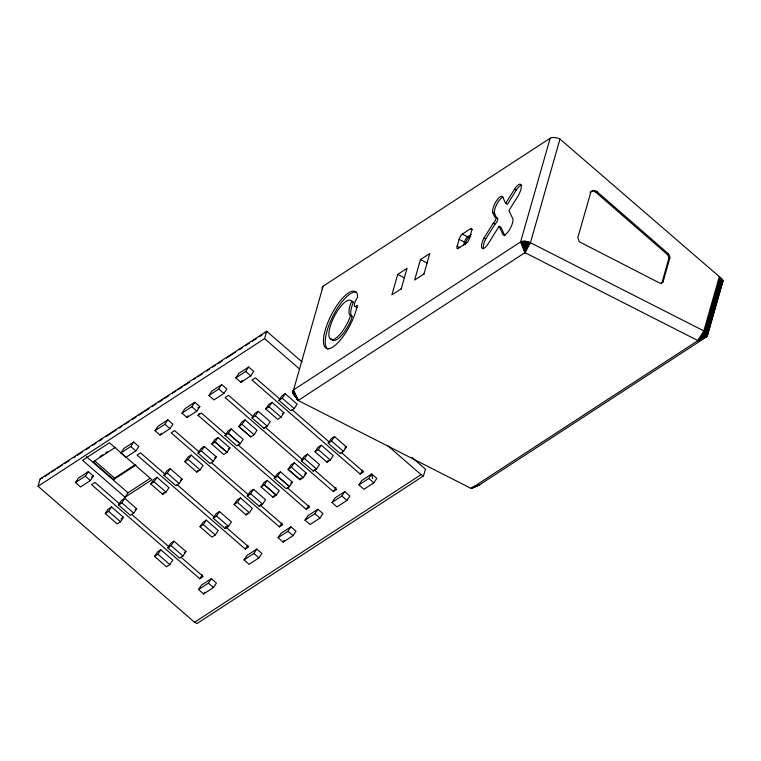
<?xml version="1.0" encoding="UTF-8"?>
<svg xmlns="http://www.w3.org/2000/svg" width="761" height="761" viewBox="0 0 761 761"><rect width="100%" height="100%" fill="white"/><g stroke="black" fill="none" stroke-linecap="round" stroke-linejoin="round"><path stroke-width="1.14" d="M292.795 392.666L298.15 400.467L524.957 252.633L524.985 241.17L520.61 241.912L293.575 389.889C290.017 393.313 297.561 397.375 298.15 400.467L471.135 488.448L479.915 484.567L706.512 336.866C709.223 334.888 705.904 331.758 703.839 330.911L530.446 242.721L524.985 241.17M661.195 283.406A4.195 3.415 56.9 0 0 662.032 282.54L668.833 258.398A5.822 4.737 56.9 0 0 667.397 254.516L595.92 192.314A4.87 3.967 56.9 0 0 591.002 191.629M669.861 257.979L669.87 257.722A5.822 4.737 56.9 0 0 668.434 253.841L596.957 191.639A4.87 3.967 56.9 0 0 590.603 192.952L577.875 237.47L579.207 241.703L659.835 283.121A4.195 3.415 56.9 0 0 663.059 281.865L669.861 257.979L668.824 258.654M706.512 336.866L697.942 340.605L524.957 252.633L525.908 241.285M293.118 393.218L298.15 400.467L293.575 389.889L323.102 286.222L550.146 138.236A7.41 3.51 15.9 0 1 559.972 139.054L721.428 278.469L722.893 280.676L722.665 282.141M550.146 138.236L520.61 241.912L524.957 252.633L526.85 241.456M521.133 241.627L524.957 252.633L527.782 241.694M412.024 457.466L425.428 469.128L423.497 475.901L196.985 623.544L194.531 622.289L38.05 486.26L40.133 478.935L266.654 331.292L302.06 361.875M38.05 486.26L264.562 338.616L266.654 331.292M401.123 289.161L407.059 268.31L397.727 274.388L391.886 294.897L401.218 288.809M423.858 274.34L429.794 253.489L420.462 259.577L414.621 280.077L423.953 273.989M559.972 139.054L530.446 242.721L524.957 252.633L521.761 241.408M719.212 276.956L703.839 330.911L697.942 340.605L471.135 488.448L479.915 484.567M720.03 277.432L704.667 331.387L697.942 340.605L706.969 336.505M720.781 277.936L705.409 331.891L697.942 340.605L707.302 336.096L722.95 281.19M721.428 278.469L706.056 332.424L697.942 340.605L707.502 335.639M721.97 279.021L706.608 332.976L697.942 340.605L707.578 335.144M722.408 279.572L707.036 333.527L697.942 340.605L707.53 334.621M708.12 331.244L709.081 327.877M710.355 323.377L711.316 320M711.963 317.756L712.924 314.388M716.443 302.022L717.404 298.645M718.042 296.4L719.002 293.033M722.712 280.134L707.34 334.079L697.942 340.605M707.292 335.382L722.893 280.676M470.555 228.728A4.252 1.427 -63 0 1 471.63 230.887L469.537 238.212A4.252 1.427 -63 0 1 467.007 242.692L457.675 248.714A4.252 1.427 -63 0 1 457.152 246.241L459.121 239.363A4.252 1.427 -63 0 1 462.108 234.245L470.555 228.728L472.286 229.67M463.63 245.032L464.467 242.084A4.252 1.427 -63 0 1 467.463 236.966L471.287 234.455M465.199 244.7L465.761 242.74A4.252 1.427 -63 0 1 468.747 237.622L470.755 236.3M522.465 241.247L524.957 252.633L528.705 241.988M352.324 316.433L350.545 315.53L349.489 318.498A21.898 7.353 -63 0 1 331.948 339.701A21.898 7.353 -63 0 1 333.584 317.851A21.898 7.353 -63 0 1 350.84 300.462L353.399 302.345L352.971 303.287A16.323 5.479 -63 0 0 352.248 316.424L351.268 319.411A21.898 7.353 -63 0 1 331.187 338.616M523.245 241.161L524.957 252.633L529.599 242.331M351.611 301.442L351.192 302.383A16.323 5.479 -63 0 0 350.46 315.52L350.545 315.53M504.962 235.92L500.909 227.168L499.121 226.264L487.259 245.232A9.845 3.301 -63 0 1 481.751 247.82A9.845 3.301 -63 0 1 483.948 238.069L493.271 223.163A3.491 1.17 -63 0 0 495.811 219.101A3.491 1.17 -63 0 0 494.954 217.256L492.881 212.776A9.56 3.206 -63 0 1 496.134 201.332A9.56 3.206 -63 0 1 502.717 197.051L505.646 203.368L507.425 204.281L516.281 190.117A9.56 3.206 -63 0 1 521.371 185.094M505.646 203.368L514.503 189.204A9.56 3.206 -63 0 1 521.076 184.923A9.56 3.206 -63 0 1 517.813 196.367L508.957 210.531L513.019 219.282A9.845 3.301 -63 0 1 509.394 229.955A9.845 3.301 -63 0 1 503.183 235.016L499.121 226.264M483.53 248.723A9.845 3.301 -63 0 1 485.727 238.983L495.05 224.076A3.491 1.17 -63 0 0 497.466 220.405A3.491 1.17 -63 0 0 497.142 217.979M75.453 482.569L78.412 478.127L88.266 471.696L93.337 476.101L90.388 480.543L80.523 486.973L75.453 482.569L85.318 476.139L88.266 471.696M120.923 452.928L123.872 448.495L133.736 442.065L138.806 446.469L135.848 450.902L125.984 457.332L120.923 452.928L130.787 446.498L133.736 442.065M115.501 447.259L93.127 461.841L113.579 479.62L114.559 478.146L134.992 464.828M155.025 430.697L157.974 426.265L167.839 419.834L172.909 424.238L169.95 428.671L160.086 435.102L155.025 430.697L164.89 424.277L167.839 419.834M105.265 513.542L108.214 509.109L111.544 506.94L123.501 517.328L120.542 521.77L117.223 523.939L105.265 513.542L108.595 511.373L111.544 506.94M160.086 435.102L161.275 433.332M118.459 504.943L121.408 500.51L124.737 498.341L136.685 508.728L133.736 513.171L130.407 515.34L118.459 504.943L121.779 502.774L124.737 498.341M125.042 497.228L151.915 479.715L109.441 442.788L82.569 460.3L125.042 497.228L127.991 492.795L149.888 478.517M187.025 417.504L181.965 413.099L184.913 408.667L194.778 402.236L199.839 406.64L196.823 411.159L186.959 417.589L188.205 415.725M181.965 413.099L191.829 406.669L194.778 402.236M208.904 395.501L211.853 391.059L221.717 384.628L226.854 388.947L223.829 393.475L213.965 399.906L208.904 395.501L218.768 389.071L221.717 384.628M150.735 483.91L153.684 479.468L157.013 477.299L168.971 487.696L166.012 492.129L162.683 494.298L150.735 483.91L154.064 481.742L157.013 477.299M287.287 487.715L309.641 507.149L306.226 509.366L198.05 415.325L199.363 413.347M163.929 475.311L166.878 470.869L170.207 468.7L182.155 479.097L179.206 483.53L175.877 485.699L163.929 475.311L167.249 473.142L170.207 468.7M235.834 377.894L238.792 373.461L248.657 367.03L253.717 371.435L250.769 375.867L240.904 382.298L235.834 377.894L245.698 371.463L248.657 367.03M162.683 494.298L163.872 492.519M184.837 461.68L187.786 457.237L191.116 455.078L203.063 465.466L200.114 469.898L196.785 472.067L184.837 461.68L188.167 459.511L191.116 455.078M240.904 382.298L242.084 380.529M198.022 453.08L200.98 448.648L204.309 446.479L216.257 456.866L213.308 461.299L209.979 463.468L198.022 453.08L201.351 450.912L204.309 446.479M211.805 444.101L215.125 441.932L227.082 452.329L223.753 454.498L211.805 444.101L214.754 439.668L217.979 437.565L229.936 447.953L226.987 452.386L215.03 441.998L217.979 437.565M196.785 472.067L197.974 470.298M224.99 435.501L228.319 433.332L240.276 443.73L236.947 445.898L224.99 435.501L227.948 431.068L231.173 428.966L243.13 439.354L240.172 443.787L228.224 433.399L231.173 428.966M242.093 424.353L245.052 419.92L256.999 430.307L254.05 434.75L250.721 436.919L238.764 426.521L242.093 424.353L254.05 434.75M154.54 556.377L157.489 551.944L160.818 549.775L172.766 560.163L169.817 564.595L166.488 566.764L154.54 556.377L157.86 554.208L160.818 549.775M252.053 417.865L255.011 413.423L258.236 411.32L270.193 421.718L267.235 426.15L263.915 428.319M264.01 428.253L251.958 417.922L255.287 415.763L258.236 411.32M167.724 547.777L170.683 543.344L174.003 541.176L185.96 551.563L183.011 556.006L179.682 558.174L167.724 547.777L171.054 545.608L174.003 541.176M265.732 408.952L268.69 404.51L272.01 402.341L283.967 412.738L281.018 417.171L277.689 419.34L265.732 408.952L269.061 406.783L272.01 402.341M278.926 400.353L281.874 395.91L285.204 393.741L297.161 404.139L294.203 408.571L290.883 410.74L278.926 400.353L282.255 398.184L285.204 393.741M200 526.736L202.959 522.303L206.288 520.134L218.236 530.531L215.287 534.964L211.958 537.133L200 526.736L203.33 524.576L206.288 520.134M213.194 518.146L216.153 513.704L219.472 511.535L231.43 521.932L228.481 526.365L225.151 528.534L213.194 518.146L216.524 515.977L219.472 511.535M234.103 504.514L237.061 500.072L240.381 497.903L252.338 508.3L249.389 512.733L246.06 514.902L234.103 504.514L237.432 502.346L240.381 497.903M225.151 528.534L226.331 526.755M247.296 495.915L250.245 491.482L253.575 489.313L265.532 499.701L262.574 504.134L259.254 506.303L247.296 495.915L250.626 493.746L253.575 489.313M120.057 504.239L95.02 482.474L91.605 484.7L199.791 578.75L202.416 574.802M261.071 486.935L264.4 484.767L276.357 495.164L273.028 497.323L261.071 486.935L264.029 482.503L267.254 480.391L279.211 490.788L276.253 495.221L264.305 484.833L267.254 480.391M246.06 514.902L247.239 513.133M198.526 589.556L201.475 585.123L211.339 578.693L216.4 583.097L213.451 587.53L203.587 593.961L198.526 589.556L208.39 583.126L211.339 578.693M274.264 478.336L277.594 476.167L289.541 486.564L286.222 488.733L274.264 478.336L277.213 473.903L280.448 471.801L292.395 482.189L289.446 486.621L277.489 476.234L280.448 471.801M259.254 506.303L260.433 504.533M203.587 593.961L204.766 592.182M291.368 467.187L294.317 462.755L306.274 473.142L303.316 477.585L299.996 479.753L288.038 469.356L291.368 467.187L303.316 477.585M273.028 497.323L274.207 495.554M301.327 460.7L304.276 456.258L307.511 454.155L319.458 464.552L316.509 468.985L313.18 471.154M313.285 471.088L301.232 460.757L304.562 458.588L307.511 454.155M165.527 474.598L140.49 452.843L137.075 455.059L245.261 549.109L247.886 545.171M315.006 451.787L317.955 447.344L321.285 445.175L333.242 455.573L330.284 460.005L326.954 462.174L315.006 451.787L318.336 449.618L321.285 445.175M243.996 559.915L246.945 555.482L256.809 549.052L261.87 553.456L258.921 557.889L249.056 564.32L243.996 559.915L253.86 553.494L256.809 549.052M301.27 477.908L300.091 479.687L288.134 469.299L291.092 464.857L294.317 462.755M328.2 443.187L331.149 438.745L334.479 436.576L346.426 446.973L343.477 451.406L340.148 453.575L328.2 443.187L331.52 441.019L334.479 436.576M198.726 451.596L174.592 430.612L171.177 432.838L279.363 526.878L281.989 522.94M326.954 462.174L328.143 460.395M278.088 537.694L281.047 533.252L290.911 526.821L295.972 531.226L293.023 535.668L283.159 542.098L278.088 537.694L287.953 531.264L290.911 526.821M283.159 542.098L284.338 540.32M306.226 509.366L308.852 505.428M305.028 520.086L314.826 513.751L317.851 509.223L322.911 513.627L319.962 518.06L310.098 524.491L304.961 520.182L307.986 515.654L317.775 509.309M252.671 416.305L228.538 395.32L225.123 397.546L333.308 491.587L335.924 487.649M331.967 502.488L334.992 497.96L344.857 491.53L341.832 496.058L331.967 502.488L337.028 506.893L346.892 500.462L349.851 496.029L344.781 491.625M280.438 399.573L255.401 377.808L251.996 380.034L360.172 474.074L362.797 470.136M358.907 484.89L361.856 480.448L371.72 474.017L376.79 478.422L373.832 482.855L363.967 489.285L358.907 484.89L368.771 478.46L371.72 474.017L372.576 478.574M199.839 406.64L197.812 407.991M196.823 411.159L191.829 406.669M223.896 393.38L218.768 389.071M314.826 513.751L319.962 518.06M341.898 495.972L346.892 500.462M479.344 484.871L471.135 488.448L473.589 486.602M42.673 477.918L40.133 478.935M44.661 476.624L49.627 473.38M51.615 472.086L55.582 469.499M57.57 468.205L62.545 464.961M64.523 463.668L69.498 460.434M73.465 457.837L75.453 456.543M77.441 455.249L82.407 452.015M86.383 449.418L89.36 447.478M92.347 445.537L96.324 442.95M99.301 441.009L102.278 439.059M106.255 436.472L116.186 429.994M119.173 428.053L122.15 426.112M125.127 424.172L129.104 421.575M132.081 419.634L136.057 417.047M139.035 415.106L143.011 412.51M144.999 411.216L148.975 408.628M151.953 406.688L155.929 404.091M158.906 402.15L162.883 399.563M164.871 398.269L168.847 395.672M171.824 393.732L175.801 391.144M177.789 389.851L182.754 386.607M184.742 385.313L189.708 382.079M193.684 379.482L195.672 378.188M197.651 376.895L202.626 373.661M206.592 371.064L209.579 369.123M212.557 367.183L215.534 365.242M217.522 363.948L222.488 360.704M226.464 358.117L235.406 352.286M239.382 349.699L242.359 347.758M245.346 345.817L249.313 343.221M252.3 341.28L256.267 338.693M259.254 336.743L262.231 334.802M265.209 332.861L267.197 331.568M99.948 456.562L102.868 454.659M105.789 452.757L107.729 451.492M91.358 477.385L93.337 476.101M198.05 415.325L201.456 413.099L226.493 434.864M113.579 479.62L135.953 465.038M245.052 419.92L241.817 422.022L238.868 426.464L250.816 436.852M595.92 192.314L596.957 191.639M120.999 518.954L123.501 517.328M135.02 509.813L136.685 508.728M180.49 480.181L182.155 479.097M214.592 457.951L216.257 456.866M228.319 449.009L229.936 447.953M282.302 413.822L283.967 412.738M184.295 552.648L185.96 551.563M290.788 483.245L292.395 482.189M304.657 474.198L306.274 473.142M344.762 448.058L346.426 446.973M667.188 254.269L668.225 253.603M199.791 578.75L203.197 576.524L180.852 557.09M245.261 549.109L248.666 546.883L225.427 526.679M279.363 526.878L282.769 524.662L260.424 505.228M333.308 491.587L336.714 489.371L314.36 469.937M360.172 474.074L363.587 471.858L341.232 452.424M662.032 282.54L663.059 281.865M194.531 622.289L421.042 474.645L423.497 475.901M478.679 485.109L471.135 488.448L475.168 486.022M471.135 488.448L476.091 485.889M477.08 485.385L477.927 485.28M514.503 189.204L516.281 190.117M492.881 212.776L494.66 213.689L496.733 218.16M493.271 223.163L495.05 224.076M483.948 238.069L485.727 238.983M462.288 234.112L468.928 237.489M459.121 239.363L465.761 242.74M457.152 246.241L459.825 247.601M420.462 259.577L427.102 262.954M397.727 274.388L404.367 277.765M264.562 338.616L299.434 368.933M387.958 445.889L421.042 474.645M282.255 398.184L294.203 408.571M331.52 441.019L343.477 451.406M292.062 409.675L329.608 442.322M245.698 371.463L250.769 375.867M368.771 478.46L373.832 482.855M269.061 406.783L281.018 417.171M318.336 449.618L330.284 460.005M255.287 415.763L267.235 426.15M304.562 458.588L316.509 468.985M265.189 427.187L302.745 459.834M238.117 444.966L275.663 477.613M201.351 450.912L213.308 461.299M250.626 493.746L262.574 504.134M211.244 462.479L248.799 495.126M164.89 424.277L169.95 428.671M287.953 531.264L293.023 535.668M188.167 459.511L200.114 469.898M237.432 502.346L249.389 512.733M167.249 473.142L179.206 483.53M216.524 515.977L228.481 526.365M177.142 484.709L214.697 517.347M130.787 446.498L135.848 450.902M253.86 553.494L258.921 557.889M154.064 481.742L166.012 492.129M203.33 524.576L215.287 534.964M95.001 461.137L114.559 478.146M86.412 456.638L127.991 492.795M121.779 502.774L133.736 513.171M171.054 545.608L183.011 556.006M131.672 514.341L169.227 546.988M85.318 476.139L90.388 480.543M208.39 583.126L213.451 587.53M108.595 511.373L120.542 521.77M157.86 554.208L169.817 564.595M293.565 393.77L298.15 400.467L297.437 398.602M352.619 301.366L353.399 302.345M292.605 392.124L298.15 400.467L293.128 390.25M292.538 391.601L298.15 400.467L296.058 396.357M295.344 395.777L298.15 400.467L292.804 390.659M292.605 391.116L298.15 400.467M524.091 241.132L524.957 252.633M322.331 288.99A7.933 3.757 15.9 0 1 323.102 286.222M590.117 192.476A4.87 3.967 56.9 0 1 590.526 192.01M327.905 349.09A31.857 10.692 -63 0 1 332.709 316.576A31.857 10.692 -63 0 1 356.338 292.157M357.337 307.596A6.373 2.14 -63 0 1 356.177 306.312M494.66 213.689A9.56 3.206 -63 0 1 496.705 204.395A9.56 3.206 -63 0 1 503.011 197.223M357.213 305.589L356.062 310.498A31.857 10.692 -63 0 1 328.999 348.633A31.857 10.692 -63 0 1 331.558 314.436A31.857 10.692 -63 0 1 357.299 294.003L357.622 297.294A6.373 2.14 -63 0 0 354.388 304.885A6.373 2.14 -63 0 0 357.166 305.646L357.213 305.589"/></g></svg>
